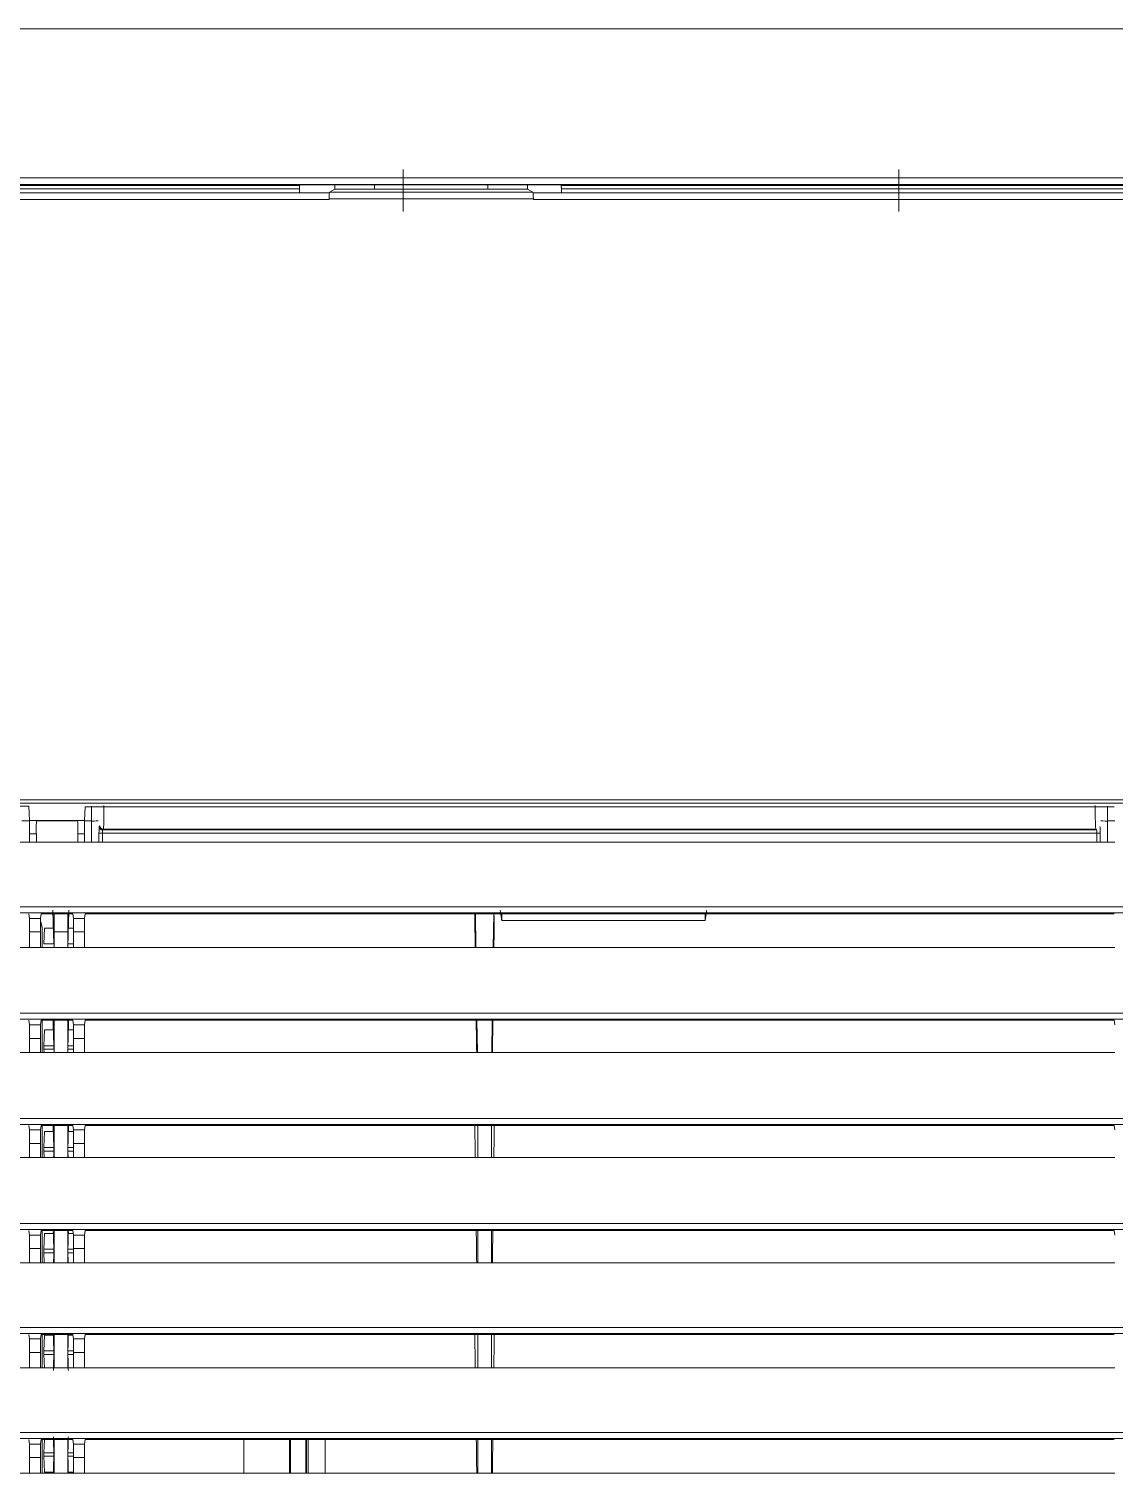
# Model space of a CAD drawing. Header units: millimetres. Extents: x 70151 to 230897, y 35202 to 113211.
# Drawn here: x 171304.3 to 171464.9, y 68442.4 to 68656.1 of the extents above; entities that cross this region are included whole.
import ezdxf

# ---------------------------------------------------------------- set-up
doc = ezdxf.new("R2010")
doc.units = ezdxf.units.MM
doc.header["$LTSCALE"] = 50
doc.layers.add('2-con', color=2, linetype='Continuous')
doc.layers.add('mark-B', color=2, linetype='Continuous', lineweight=20)

# ---------------------------------------------------------------- blocks, each defined once
blk = doc.blocks.new('무풍1way 일반')
at = {"layer": 'mark-B'}
for p, q in [((44.3, -145.95), (196.82, -145.95)), ((136.59, -150.9), (136.59, -145.95)), ((136.59, -150.9), (136.59, -145.95)), ((138.6, -145.95), (138.6, -150.9)), ((138.6, -145.95), (138.6, -150.9)), ((161.19, -145.95), (161.19, -150.9)), ((163.7, -150.9), (163.7, -145.95)), ((163.97, -145.95), (163.97, -150.9)), ((164.04, -150.9), (164.04, -145.95)), ((166.33, -145.95), (166.33, -150.9)), ((166.33, -145.95), (166.33, -150.9)), ((166.46, -145.95), (166.46, -150.9)), ((173.24, -150.9), (173.24, -145.95)), ((196.82, -148.24), (196.82, -145.95)), ((196.82, -145.95), (198.43, -145.95)), ((198.43, -145.95), (198.43, -148.24)), ((198.43, -145.95), (203.35, -145.95)), ((198.43, -146.09), (199.21, -146.09)), ((199.31, -145.95), (199.31, -150.9)), ((201.32, -150.9), (201.32, -145.95)), ((201.43, -146.09), (202.74, -146.09)), ((202.82, -148.43), (202.74, -146.09)), ((203.08, -145.95), (203.08, -150.9)), ((203.35, -148.24), (203.35, -145.95)), ((203.35, -145.95), (204.96, -145.95)), ((204.96, -148.24), (204.96, -145.95)), ((204.96, -145.95), (308.24, -145.95)), ((196.82, -148.24), (198.43, -148.24)), ((198.43, -148.43), (199.28, -148.43)), ((199.28, -148.96), (198.43, -148.96)), ((201.36, -148.43), (202.82, -148.43)), ((202.82, -148.96), (201.36, -148.96)), ((202.76, -150.9), (202.82, -148.96)), ((203.35, -148.24), (204.96, -148.24)), ((-362.63, -151.07), (362.63, -151.07)), ((196.73, -150.9), (44.39, -150.9)), ((196.73, -150.9), (196.81, -150.24)), ((198.45, -150.24), (196.81, -150.24)), ((198.45, -150.24), (198.53, -150.9)), ((203.25, -150.9), (198.53, -150.9)), ((203.25, -150.9), (203.33, -150.24)), ((204.97, -150.24), (203.33, -150.24)), ((205.05, -150.9), (204.97, -150.24)), ((362.63, -151.95), (-362.63, -151.95)), ((44.3, -161.51), (196.82, -161.51)), ((136.59, -166.46), (136.59, -161.51)), ((136.59, -166.46), (136.59, -161.51)), ((138.6, -161.51), (138.6, -166.46)), ((138.6, -161.51), (138.6, -166.46)), ((196.82, -163.81), (196.82, -161.51)), ((196.82, -161.51), (198.43, -161.51)), ((198.43, -161.51), (198.43, -163.81)), ((198.43, -161.51), (203.35, -161.51)), ((199.31, -161.51), (199.31, -166.46)), ((201.32, -166.46), (201.32, -161.51)), ((202.82, -163.5), (202.76, -161.51)), ((203.08, -161.51), (203.08, -166.46)), ((203.35, -163.81), (203.35, -161.51)), ((203.35, -161.51), (204.96, -161.51)), ((204.96, -163.81), (204.96, -161.51)), ((204.96, -161.51), (308.24, -161.51)), ((196.82, -163.81), (198.43, -163.81)), ((198.43, -163.5), (199.28, -163.5)), ((199.28, -164.02), (198.43, -164.02)), ((201.36, -163.5), (202.82, -163.5)), ((202.82, -164.02), (201.36, -164.02)), ((202.74, -166.37), (202.82, -164.02)), ((203.35, -163.81), (204.96, -163.81)), ((-359.88, -166.63), (359.88, -166.63)), ((196.73, -166.47), (44.39, -166.47)), ((196.73, -166.47), (196.81, -165.81)), ((198.45, -165.81), (196.81, -165.81)), ((198.45, -165.81), (198.53, -166.47)), ((199.21, -166.37), (198.51, -166.37)), ((203.25, -166.47), (198.53, -166.47)), ((202.74, -166.37), (201.43, -166.37)), ((203.25, -166.47), (203.33, -165.81)), ((204.97, -165.81), (203.33, -165.81)), ((205.05, -166.47), (204.97, -165.81)), ((359.88, -167.52), (-359.88, -167.52)), ((44.3, -177.07), (196.82, -177.07)), ((136.59, -181.84), (136.59, -177.07)), ((136.59, -181.84), (136.59, -177.07)), ((138.6, -177.07), (138.6, -181.84)), ((138.6, -177.07), (138.6, -181.84)), ((196.82, -179.17), (196.82, -177.07)), ((196.82, -177.07), (198.43, -177.07)), ((198.43, -177.07), (198.43, -179.17)), ((198.43, -177.07), (203.35, -177.07)), ((199.31, -177.07), (199.31, -181.84)), ((201.32, -181.84), (201.32, -177.07)), ((202.82, -178.56), (202.77, -177.07)), ((203.08, -177.07), (203.08, -181.84)), ((203.35, -179.17), (203.35, -177.07)), ((203.35, -177.07), (204.96, -177.07)), ((204.96, -179.17), (204.96, -177.07)), ((204.96, -177.07), (308.24, -177.07)), ((196.82, -179.17), (198.43, -179.17)), ((198.43, -178.56), (199.28, -178.56)), ((199.28, -179.08), (198.43, -179.08)), ((201.36, -178.56), (202.82, -178.56)), ((202.82, -179.08), (201.36, -179.08)), ((202.74, -181.43), (202.82, -179.08)), ((203.35, -179.17), (204.96, -179.17)), ((44.4, -181.84), (44.31, -181.17)), ((196.72, -181.84), (196.81, -181.17)), ((198.45, -181.17), (196.81, -181.17)), ((198.45, -181.17), (198.53, -181.84)), ((199.21, -181.43), (198.48, -181.43)), ((202.74, -181.43), (201.43, -181.43)), ((203.25, -181.84), (203.33, -181.17)), ((204.97, -181.17), (203.33, -181.17)), ((205.06, -181.84), (204.97, -181.17)), ((-357.16, -182.01), (357.16, -182.01)), ((357.16, -182.89), (-357.16, -182.89)), ((196.72, -181.84), (44.4, -181.84)), ((203.25, -181.84), (198.53, -181.84)), ((44.3, -192.64), (196.82, -192.64)), ((136.59, -197.41), (136.59, -192.64)), ((136.59, -197.41), (136.59, -192.64)), ((138.6, -192.64), (138.6, -197.41)), ((138.6, -192.64), (138.6, -197.41)), ((196.82, -194.73), (196.82, -192.64)), ((196.82, -192.64), (198.43, -192.64)), ((198.43, -192.64), (198.43, -194.73)), ((198.43, -192.64), (203.35, -192.64)), ((198.43, -193.62), (199.28, -193.62)), ((199.28, -194.14), (198.43, -194.14)), ((199.31, -192.64), (199.31, -197.41)), ((201.32, -197.41), (201.32, -192.64)), ((201.36, -193.62), (202.82, -193.62)), ((202.82, -194.14), (201.36, -194.14)), ((202.74, -196.49), (202.82, -194.14)), ((202.82, -193.62), (202.79, -192.64)), ((203.08, -192.64), (203.08, -197.41)), ((203.35, -194.73), (203.35, -192.64)), ((203.35, -192.64), (204.96, -192.64)), ((204.96, -194.73), (204.96, -192.64)), ((204.96, -192.64), (308.24, -192.64)), ((196.82, -194.73), (198.43, -194.73)), ((199.21, -196.49), (198.44, -196.49)), ((202.74, -196.49), (201.43, -196.49)), ((203.35, -194.73), (204.96, -194.73)), ((-354.41, -197.57), (354.41, -197.57)), ((354.41, -198.46), (-354.41, -198.46)), ((44.4, -197.41), (44.31, -196.74)), ((196.72, -197.41), (44.4, -197.41)), ((196.72, -197.41), (196.81, -196.74)), ((198.45, -196.74), (196.81, -196.74)), ((198.45, -196.74), (198.53, -197.41)), ((203.25, -197.41), (198.53, -197.41)), ((203.25, -197.41), (203.33, -196.74)), ((204.97, -196.74), (203.33, -196.74)), ((205.06, -197.41), (204.97, -196.74)), ((44.3, -208.2), (196.82, -208.2)), ((136.53, -208.2), (136.46, -212.97)), ((136.53, -208.2), (136.46, -212.97)), ((138.73, -212.97), (138.66, -208.2)), ((138.73, -212.97), (138.66, -208.2)), ((196.82, -210.3), (196.82, -208.2)), ((196.82, -208.2), (198.43, -208.2)), ((198.43, -208.2), (198.43, -210.3)), ((198.43, -208.2), (203.35, -208.2)), ((198.43, -208.68), (199.28, -208.68)), ((199.28, -209.2), (198.43, -209.2)), ((199.31, -208.2), (199.31, -212.97)), ((201.32, -212.97), (201.32, -208.2)), ((201.36, -208.68), (202.82, -208.68)), ((202.82, -209.2), (201.36, -209.2)), ((202.74, -211.55), (202.82, -209.2)), ((202.82, -208.68), (202.8, -208.2)), ((203.08, -208.2), (203.08, -212.97)), ((203.35, -210.3), (203.35, -208.2)), ((203.35, -208.2), (204.96, -208.2)), ((204.96, -210.3), (204.96, -208.2)), ((204.96, -208.2), (308.24, -208.2)), ((196.82, -210.3), (198.43, -210.3)), ((199.21, -211.55), (198.43, -211.55)), ((202.74, -211.55), (201.43, -211.55)), ((203.35, -210.3), (204.96, -210.3)), ((-351.65, -213.14), (351.65, -213.14)), ((44.4, -212.97), (44.31, -212.3)), ((196.72, -212.97), (44.4, -212.97)), ((196.72, -212.97), (196.81, -212.3)), ((198.45, -212.3), (196.81, -212.3)), ((198.45, -212.3), (198.53, -212.97)), ((203.25, -212.97), (198.53, -212.97)), ((203.25, -212.97), (203.33, -212.3)), ((204.97, -212.3), (203.33, -212.3)), ((205.06, -212.97), (204.97, -212.3)), ((351.65, -214.02), (-351.65, -214.02)), ((44.3, -223.77), (196.82, -223.77)), ((136.31, -223.77), (136.24, -228.72)), ((136.31, -223.77), (136.24, -228.72)), ((138.95, -228.72), (138.88, -223.77)), ((138.95, -228.72), (138.88, -223.77)), ((196.82, -226.06), (196.82, -223.77)), ((196.82, -223.77), (198.43, -223.77)), ((198.43, -223.77), (198.43, -226.06)), ((198.43, -223.77), (203.35, -223.77)), ((199.28, -224.27), (198.43, -224.27)), ((199.31, -223.76), (199.31, -226.05)), ((201.32, -226.05), (201.32, -223.76)), ((202.82, -224.27), (201.36, -224.27)), ((202.74, -226.61), (202.82, -224.27)), ((203.08, -223.76), (203.08, -226.23)), ((203.35, -226.06), (203.35, -223.77)), ((203.35, -223.77), (204.96, -223.77)), ((204.96, -226.06), (204.96, -223.77)), ((204.96, -223.77), (308.24, -223.77)), ((196.82, -226.06), (198.43, -226.06)), ((199.21, -226.61), (198.43, -226.61)), ((199.31, -226.05), (201.32, -226.05)), ((202.74, -226.61), (201.43, -226.61)), ((203.35, -226.06), (204.96, -226.06)), ((196.73, -228.72), (44.39, -228.72)), ((104.93, -227.77), (104.93, -228.72)), ((135.05, -228.72), (135.05, -227.77)), ((196.73, -228.72), (196.81, -228.06)), ((198.45, -228.06), (196.81, -228.06)), ((198.45, -228.06), (198.53, -228.72)), ((203.25, -228.72), (198.53, -228.72)), ((203.25, -228.72), (203.33, -228.06)), ((204.97, -228.06), (203.33, -228.06)), ((205.05, -228.72), (204.97, -228.06)), ((-348.87, -228.89), (348.87, -228.89)), ((348.87, -229.77), (-348.87, -229.77)), ((44.3, -239.33), (196.82, -239.33)), ((45.36, -242.48), (45.36, -239.33)), ((45.36, -242.48), (45.36, -239.33)), ((46.45, -240.65), (46.45, -239.33)), ((46.45, -240.65), (46.45, -239.33)), ((46.95, -239.33), (46.96, -240.65)), ((46.95, -239.33), (46.96, -240.65)), ((194.18, -240.65), (194.18, -239.33)), ((194.18, -240.65), (194.18, -239.33)), ((194.68, -239.33), (194.68, -240.65)), ((194.68, -239.33), (194.68, -240.65)), ((195.78, -239.33), (195.78, -242.48)), ((195.78, -239.33), (195.78, -242.48)), ((196.82, -240.59), (196.82, -239.33)), ((196.82, -239.33), (197.83, -239.33)), ((197.83, -239.33), (197.83, -240.59)), ((197.83, -239.33), (203.95, -239.33)), ((203.95, -240.59), (203.95, -239.33)), ((203.95, -239.33), (204.96, -239.33)), ((204.96, -240.59), (204.96, -239.33)), ((204.96, -239.33), (308.24, -239.33)), ((46.45, -240.65), (46.96, -240.65)), ((46.45, -240.65), (46.96, -240.65)), ((46.96, -240.65), (194.18, -240.65)), ((46.96, -240.65), (194.18, -240.65)), ((194.14, -241.15), (46.99, -241.15)), ((46.99, -241.15), (47.1, -241.26)), ((194.14, -241.15), (46.99, -241.15)), ((46.99, -241.15), (47.1, -241.26)), ((47.1, -241.26), (194.04, -241.26)), ((47.1, -241.26), (194.04, -241.26)), ((194.04, -241.26), (194.14, -241.15)), ((194.04, -241.26), (194.14, -241.15)), ((194.68, -240.65), (194.18, -240.65)), ((194.68, -240.65), (194.18, -240.65)), ((196.82, -240.59), (197.83, -240.59)), ((203.95, -240.59), (204.96, -240.59)), ((44.31, -242.48), (45.36, -242.48)), ((44.31, -242.48), (45.36, -242.48)), ((194.64, -241.65), (194.54, -241.76)), ((194.64, -241.65), (194.54, -241.76)), ((195.78, -242.48), (196.81, -242.48)), ((195.78, -242.48), (196.81, -242.48)), ((196.81, -242.54), (196.74, -244.58)), ((197.63, -242.54), (196.81, -242.54)), ((197.84, -242.54), (197.63, -242.54)), ((197.84, -242.48), (203.94, -242.48)), ((197.84, -242.48), (203.94, -242.48)), ((197.84, -242.54), (203.94, -242.54)), ((204.15, -242.54), (203.94, -242.54)), ((204.97, -242.54), (204.15, -242.54)), ((204.97, -242.48), (206.08, -242.48)), ((204.97, -242.48), (206.08, -242.48)), ((204.97, -242.54), (205.04, -244.65)), ((476.32, -245.6), (-476.32, -245.6)), ((-464.1, -245.12), (464.1, -245.12)), ((44.38, -244.58), (196.74, -244.58)), ((437.6, -244.65), (205.04, -244.65)), ((76.24, -332.68), (76.24, -337.43)), ((76.24, -337.57), (76.24, -332.93)), ((76.24, -333.08), (76.24, -335.12)), ((76.24, -333.78), (76.24, -333.1)), ((76.24, -333.44), (76.24, -338.93)), ((149.65, -332.68), (149.65, -337.43)), ((149.65, -337.57), (149.65, -332.93)), ((149.65, -333.08), (149.65, -335.12)), ((149.65, -333.78), (149.65, -333.1)), ((149.65, -333.44), (149.65, -338.93)), ((76.24, -334.62), (76.24, -333.56)), ((76.24, -335.68), (76.24, -333.78)), ((76.24, -333.79), (76.24, -334.37)), ((76.24, -333.93), (76.24, -337.94)), ((76.24, -338.1), (76.24, -334.6)), ((76.24, -335.12), (76.24, -335.73)), ((130.37, -334.56), (160.62, -334.56)), ((131.22, -336.03), (130.46, -335.57)), ((160.54, -335.57), (130.46, -335.57)), ((149.65, -334.62), (149.65, -333.56)), ((149.65, -335.68), (149.65, -333.78)), ((149.65, -333.79), (149.65, -334.37)), ((149.65, -333.93), (149.65, -337.94)), ((149.65, -338.1), (149.65, -334.6)), ((149.65, -335.12), (149.65, -335.73)), ((159.78, -336.03), (160.54, -335.57)), ((76.24, -337.43), (76.24, -338.28)), ((76.24, -338.03), (76.24, -337.57)), ((131.22, -336.03), (131.22, -336.67)), ((131.22, -336.03), (137.09, -336.03)), ((137.09, -336.03), (137.09, -336.67)), ((137.09, -336.03), (153.9, -336.03)), ((149.65, -337.43), (149.65, -338.28)), ((149.65, -338.03), (149.65, -337.57)), ((153.9, -336.67), (153.9, -336.03)), ((153.9, -336.03), (159.78, -336.03)), ((159.78, -336.03), (159.78, -336.67))]:
    blk.add_line(p, q, dxfattribs=at)
for centre, major_axis, ratio, start_param, end_param in [((196.81, -148.24), (0, -2.01), 0.008727, 0.069815, 1.570796), ((198.45, -148.24), (0, -2.01), 0.008727, 4.712389, 6.21337), ((203.33, -148.24), (0, -2.01), 0.008727, 0.069815, 1.570796), ((204.97, -148.24), (0, -2.01), 0.008727, 4.712389, 6.21337), ((196.81, -163.81), (0, -2.01), 0.008727, 0.069815, 1.570796), ((198.45, -163.81), (0, -2.01), 0.008727, 4.712389, 6.21337), ((203.33, -163.81), (0, -2.01), 0.008727, 0.069815, 1.570796), ((204.97, -163.81), (0, -2.01), 0.008727, 4.712389, 6.21337), ((196.81, -179.17), (0, -2.01), 0.008727, 0.069813, 1.570796), ((198.45, -179.17), (0, -2.01), 0.008727, 4.712389, 6.213372), ((203.33, -179.17), (0, -2.01), 0.008727, 0.069813, 1.570796), ((204.97, -179.17), (0, -2.01), 0.008727, 4.712389, 6.213372), ((196.81, -194.73), (0, -2.01), 0.008727, 0.069813, 1.570796), ((198.45, -194.73), (0, -2.01), 0.008727, 4.712389, 6.213372), ((203.33, -194.73), (0, -2.01), 0.008727, 0.069813, 1.570796), ((204.97, -194.73), (0, -2.01), 0.008727, 4.712389, 6.213372), ((196.81, -210.3), (0, -2.01), 0.008727, 0.069813, 1.570796), ((198.45, -210.3), (0, -2.01), 0.008727, 4.712389, 6.213372), ((203.33, -210.3), (0, -2.01), 0.008727, 0.069813, 1.570796), ((204.97, -210.3), (0, -2.01), 0.008727, 4.712389, 6.213372), ((196.81, -226.06), (0, -2.01), 0.008727, 0.069814, 1.570796), ((198.45, -226.06), (0, -2.01), 0.008727, 4.712389, 6.213371), ((203.33, -226.06), (0, -2.01), 0.008727, 0.069814, 1.570796), ((204.97, -226.06), (0, -2.01), 0.008727, 4.712389, 6.213371), ((46.49, -240.65), (0, -1), 0.034921, 4.712368, 6.248257), ((46.49, -240.65), (0, -1), 0.034921, 4.712368, 6.248257), ((46.99, -240.65), (0.001, -0.502), 0.069841, 4.712303, 6.248193), ((46.99, -240.65), (0.001, -0.502), 0.069841, 4.712303, 6.248193), ((47.09, -244.77), (0, -3.51), 0.029932, 1.570781, 3.10667), ((47.09, -244.77), (0, -3.51), 0.029932, 1.570781, 3.10667), ((194.04, -244.77), (0, -3.51), 0.029932, 3.176515, 4.712405), ((194.04, -244.77), (0, -3.51), 0.029932, 3.176515, 4.712405), ((194.04, -241.76), (-0.355, 0.355), 0.998782, 3.927295, 5.497483), ((194.04, -241.76), (-0.355, 0.355), 0.998782, 3.927295, 5.497483), ((194.14, -240.65), (-0.001, -0.502), 0.069841, 0.034992, 1.570882), ((194.14, -240.65), (-0.001, -0.502), 0.069841, 0.034992, 1.570882), ((194.14, -241.65), (-0.355, 0.355), 0.998782, 3.927295, 5.497483), ((194.14, -241.65), (-0.355, 0.355), 0.998782, 3.927295, 5.497483), ((194.64, -240.65), (0, -1), 0.034921, 0.034928, 1.570818), ((194.64, -240.65), (0, -1), 0.034921, 0.034928, 1.570818), ((196.81, -240.59), (0, -2.01), 0.008727, 0.245636, 1.570796), ((197.84, -240.59), (0, -2.01), 0.008727, 4.712389, 6.033203), ((203.94, -240.59), (0, -2.01), 0.008727, 0.249983, 1.570796), ((204.97, -240.59), (0, -2.01), 0.008727, 4.712389, 6.037549), ((45.36, -242.49), (-1, 0), 0.017452, 3.176505, 4.712389), ((45.43, -242.53), (0, -3.01), 0.023281, 4.694926, 5.497778), ((45.36, -242.49), (-1, 0), 0.017452, 3.176505, 4.712389), ((45.43, -242.53), (0, -3.01), 0.023281, 4.694926, 5.497778), ((195.78, -242.49), (-1, 0), 0.017452, 4.712389, 6.248273), ((195.78, -242.49), (-1, 0), 0.017452, 4.712389, 6.248273), ((195.71, -242.53), (0, -3.01), 0.023281, 0.785408, 1.588259), ((195.71, -242.53), (0, -3.01), 0.023281, 0.785408, 1.588259), ((130.46, -334.57), (0, -1), 0.087489, 4.695761, 6.230825), ((160.53, -334.57), (0, -1), 0.087489, 0.05236, 1.587424)]:
    blk.add_ellipse(centre, major_axis=major_axis, ratio=ratio, start_param=start_param, end_param=end_param, dxfattribs=at)
for points, degree in [([(136.44, -145.95), (136.37, -150.9)], 1), ([(136.44, -145.95), (136.37, -150.9)], 1), ([(138.75, -145.95), (138.77, -147.6), (138.8, -149.25), (138.82, -150.9)], 3), ([(138.75, -145.95), (138.77, -147.6), (138.8, -149.25), (138.82, -150.9)], 3), ([(199.21, -146.09), (199.28, -148.43)], 1), ([(201.36, -148.43), (201.43, -146.09)], 1), ([(199.28, -148.96), (199.21, -151.3)], 1), ([(199.28, -148.43), (199.28, -148.48), (199.28, -148.61), (199.28, -148.78), (199.28, -148.91), (199.28, -148.96)], 2), ([(201.36, -148.96), (201.36, -148.92), (201.35, -148.78), (201.35, -148.62), (201.36, -148.48), (201.36, -148.43)], 2), ([(201.43, -151.3), (201.36, -148.96)], 1), ([(136.22, -161.51), (136.16, -166.47)], 1), ([(136.22, -161.51), (136.16, -166.47)], 1), ([(138.97, -161.51), (138.99, -163.16), (139.01, -164.81), (139.04, -166.47)], 3), ([(138.97, -161.51), (138.99, -163.16), (139.01, -164.81), (139.04, -166.47)], 3), ([(199.21, -161.15), (199.28, -163.5)], 1), ([(201.36, -163.5), (201.43, -161.15)], 1), ([(199.28, -164.02), (199.21, -166.37)], 1), ([(199.28, -163.5), (199.28, -163.54), (199.28, -163.68), (199.28, -163.84), (199.28, -163.98), (199.28, -164.02)], 2), ([(201.36, -164.02), (201.36, -163.98), (201.35, -163.84), (201.35, -163.68), (201.36, -163.54), (201.36, -163.5)], 2), ([(201.43, -166.37), (201.36, -164.02)], 1), ([(136.43, -177.07), (136.37, -181.84)], 1), ([(136.43, -177.07), (136.37, -181.84)], 1), ([(138.76, -177.07), (138.78, -178.66), (138.8, -180.25), (138.82, -181.84)], 3), ([(138.76, -177.07), (138.78, -178.66), (138.8, -180.25), (138.82, -181.84)], 3), ([(199.24, -177.07), (199.28, -178.56)], 1), ([(201.36, -178.56), (201.4, -177.07)], 1), ([(199.28, -179.08), (199.21, -181.43)], 1), ([(199.28, -178.56), (199.28, -178.6), (199.28, -178.74), (199.28, -178.9), (199.28, -179.04), (199.28, -179.08)], 2), ([(201.36, -179.08), (201.36, -179.04), (201.35, -178.9), (201.35, -178.74), (201.36, -178.6), (201.36, -178.56)], 2), ([(201.43, -181.43), (201.36, -179.08)], 1), ([(199.21, -181.43), (199.2, -181.72)], 1), ([(201.44, -181.72), (201.43, -181.43)], 1), ([(136.22, -192.64), (136.15, -197.41)], 1), ([(136.22, -192.64), (136.15, -197.41)], 1), ([(138.97, -192.64), (139, -194.23), (139.02, -195.82), (139.04, -197.41)], 3), ([(138.97, -192.64), (139, -194.23), (139.02, -195.82), (139.04, -197.41)], 3), ([(199.28, -194.14), (199.21, -196.49)], 1), ([(199.25, -192.64), (199.28, -193.62)], 1), ([(199.28, -193.62), (199.28, -193.66), (199.28, -193.8), (199.28, -193.96), (199.28, -194.1), (199.28, -194.14)], 2), ([(201.36, -194.14), (201.36, -194.1), (201.35, -193.96), (201.35, -193.8), (201.36, -193.66), (201.36, -193.62)], 2), ([(201.36, -193.62), (201.39, -192.64)], 1), ([(201.43, -196.49), (201.36, -194.14)], 1), ([(199.21, -196.49), (199.18, -197.41)], 1), ([(201.46, -197.41), (201.43, -196.49)], 1), ([(136.43, -208.2), (136.36, -212.97)], 1), ([(136.43, -208.2), (136.36, -212.97)], 1), ([(138.76, -208.2), (138.79, -209.79), (138.81, -211.38), (138.83, -212.97)], 3), ([(138.76, -208.2), (138.79, -209.79), (138.81, -211.38), (138.83, -212.97)], 3), ([(199.28, -209.2), (199.21, -211.55)], 1), ([(199.28, -208.68), (199.28, -208.72), (199.28, -208.86), (199.28, -209.02), (199.28, -209.16), (199.28, -209.2)], 2), ([(201.36, -209.2), (201.36, -209.16), (201.35, -209.02), (201.35, -208.86), (201.36, -208.72), (201.36, -208.68)], 2), ([(201.43, -211.55), (201.36, -209.2)], 1), ([(199.21, -211.55), (199.17, -212.97)], 1), ([(201.47, -212.97), (201.43, -211.55)], 1), ([(136.21, -223.77), (136.15, -228.46)], 1), ([(136.21, -223.77), (136.15, -228.46)], 1), ([(138.98, -223.77), (139, -225.42), (139.03, -227.07), (139.05, -228.72)], 3), ([(138.98, -223.77), (139, -225.42), (139.03, -227.07), (139.05, -228.72)], 3), ([(199.28, -224.27), (199.21, -226.61)], 1), ([(201.43, -226.61), (201.36, -224.27)], 1), ([(199.21, -226.61), (199.13, -229.28)], 1), ([(201.51, -229.28), (201.43, -226.61)], 1), ([(104.93, -227.77), (104.7, -229.28)], 1), ([(135.05, -227.77), (104.93, -227.77)], 1), ([(135.28, -229.28), (135.05, -227.77)], 1), ([(-130.67, -335.49), (-0.1, -335.49), (130.46, -335.49)], 2), ([(-130.58, -334.47), (-43.6, -334.47), (43.39, -334.47), (130.37, -334.47)], 3), ([(126.22, -335.49), (126.22, -335.68), (126.22, -335.87), (126.22, -336.06)], 3), ([(126.22, -335.49), (126.22, -335.68), (126.22, -335.87), (126.22, -336.06)], 3), ([(130.37, -334.47), (130.37, -334.5), (130.37, -334.53), (130.37, -334.56)], 3), ([(160.62, -334.56), (160.62, -334.53), (160.62, -334.5), (160.62, -334.47)], 3), ([(164.97, -335.49), (164.97, -335.68), (164.97, -335.87), (164.97, -336.06)], 3), ([(164.97, -335.49), (164.97, -335.68), (164.97, -335.87), (164.97, -336.06)], 3), ([(126.23, -336.56), (84.16, -336.56), (42.08, -336.56), (0, -336.56)], 3), ([(126.23, -336.56), (84.16, -336.56), (42.08, -336.56), (0, -336.56)], 3), ([(0, -336.71), (149.88, -336.71), (299.77, -336.71), (449.65, -336.71)], 3), ([(0, -336.71), (149.88, -336.71), (299.77, -336.71), (449.65, -336.71)], 3), ([(126.34, -336.67), (139.18, -336.67), (152.02, -336.67), (164.86, -336.67)], 3), ([(126.34, -336.67), (139.18, -336.67), (152.02, -336.67), (164.86, -336.67)], 3), ([(413.42, -336.56), (330.6, -336.56), (247.78, -336.56), (164.96, -336.56)], 3), ([(413.42, -336.56), (330.6, -336.56), (247.78, -336.56), (164.96, -336.56)], 3)]:
    blk.add_open_spline(points, degree=degree, dxfattribs=at)
for points, degree, knots in [([(202.82, -148.96), (202.82, -148.95), (202.82, -148.95), (202.82, -148.95), (202.82, -148.94), (202.82, -148.94), (202.82, -148.93), (202.82, -148.93), (202.82, -148.92), (202.82, -148.92), (202.82, -148.91), (202.82, -148.9), (202.82, -148.9), (202.82, -148.89), (202.82, -148.89), (202.82, -148.88), (202.82, -148.87), (202.82, -148.87), (202.82, -148.86), (202.82, -148.85), (202.82, -148.85), (202.82, -148.84), (202.82, -148.83), (202.82, -148.82), (202.82, -148.82), (202.82, -148.81), (202.82, -148.8), (202.82, -148.8), (202.82, -148.79), (202.82, -148.78), (202.82, -148.77), (202.82, -148.77), (202.82, -148.76), (202.82, -148.75), (202.82, -148.75), (202.82, -148.74), (202.82, -148.73), (202.82, -148.72), (202.82, -148.72), (202.82, -148.71), (202.82, -148.7), (202.82, -148.69), (202.82, -148.68), (202.82, -148.67), (202.82, -148.65), (202.82, -148.64), (202.82, -148.62), (202.82, -148.61), (202.82, -148.59), (202.82, -148.58), (202.82, -148.57), (202.82, -148.55), (202.82, -148.54), (202.82, -148.52), (202.82, -148.51), (202.82, -148.5), (202.82, -148.49), (202.82, -148.47), (202.82, -148.46), (202.82, -148.45), (202.82, -148.44), (202.82, -148.44), (202.82, -148.43)], 3, [0, 0, 0, 0, 0.013747, 0.027429, 0.041048, 0.054602, 0.068093, 0.08152, 0.094883, 0.108181, 0.121416, 0.134587, 0.147694, 0.160737, 0.173716, 0.186631, 0.199482, 0.212269, 0.224992, 0.237651, 0.250246, 0.262777, 0.275245, 0.287648, 0.299987, 0.312263, 0.324474, 0.336622, 0.348705, 0.360725, 0.372681, 0.384572, 0.3964, 0.408164, 0.419864, 0.4315, 0.443072, 0.454581, 0.466025, 0.477405, 0.488722, 0.499974, 0.52253, 0.545343, 0.568414, 0.591742, 0.615327, 0.63917, 0.66327, 0.687627, 0.712242, 0.737115, 0.762244, 0.787632, 0.813276, 0.839179, 0.865338, 0.891756, 0.91843, 0.945363, 0.972553, 1, 1, 1, 1]), ([(202.82, -164.02), (202.82, -164.02), (202.82, -164.01), (202.82, -164.01), (202.82, -164), (202.82, -164), (202.82, -163.99), (202.82, -163.99), (202.82, -163.98), (202.82, -163.98), (202.82, -163.97), (202.82, -163.97), (202.82, -163.96), (202.82, -163.95), (202.82, -163.95), (202.82, -163.94), (202.82, -163.93), (202.82, -163.93), (202.82, -163.92), (202.82, -163.91), (202.82, -163.91), (202.82, -163.9), (202.82, -163.89), (202.82, -163.89), (202.82, -163.88), (202.82, -163.87), (202.82, -163.87), (202.82, -163.86), (202.82, -163.85), (202.82, -163.84), (202.82, -163.84), (202.82, -163.83), (202.82, -163.82), (202.82, -163.81), (202.82, -163.81), (202.82, -163.8), (202.82, -163.79), (202.82, -163.79), (202.82, -163.78), (202.82, -163.77), (202.82, -163.76), (202.82, -163.75), (202.82, -163.74), (202.82, -163.73), (202.82, -163.71), (202.82, -163.7), (202.82, -163.68), (202.82, -163.67), (202.82, -163.66), (202.82, -163.64), (202.82, -163.63), (202.82, -163.61), (202.82, -163.6), (202.82, -163.59), (202.82, -163.57), (202.82, -163.56), (202.82, -163.55), (202.82, -163.54), (202.82, -163.53), (202.82, -163.51), (202.82, -163.51), (202.82, -163.5), (202.82, -163.5)], 3, [0, 0, 0, 0, 0.013748, 0.027432, 0.041052, 0.054607, 0.068099, 0.081527, 0.09489, 0.10819, 0.121425, 0.134597, 0.147704, 0.160748, 0.173727, 0.186643, 0.199494, 0.212281, 0.225005, 0.237664, 0.250259, 0.262791, 0.275258, 0.287661, 0.3, 0.312275, 0.324487, 0.336634, 0.348717, 0.360736, 0.372691, 0.384582, 0.39641, 0.408173, 0.419872, 0.431507, 0.443078, 0.454585, 0.466029, 0.477408, 0.488723, 0.499974, 0.522542, 0.545365, 0.568445, 0.591781, 0.615372, 0.639221, 0.663325, 0.687685, 0.712302, 0.737175, 0.762304, 0.78769, 0.813331, 0.839229, 0.865384, 0.891794, 0.918461, 0.945384, 0.972564, 1, 1, 1, 1]), ([(202.82, -179.08), (202.82, -179.08), (202.82, -179.08), (202.82, -179.07), (202.82, -179.07), (202.82, -179.06), (202.82, -179.06), (202.82, -179.05), (202.82, -179.05), (202.82, -179.04), (202.82, -179.03), (202.82, -179.03), (202.82, -179.02), (202.82, -179.02), (202.82, -179.01), (202.82, -179), (202.82, -179), (202.82, -178.99), (202.82, -178.98), (202.82, -178.98), (202.82, -178.97), (202.82, -178.96), (202.82, -178.96), (202.82, -178.95), (202.82, -178.94), (202.82, -178.93), (202.82, -178.93), (202.82, -178.92), (202.82, -178.91), (202.82, -178.91), (202.82, -178.9), (202.82, -178.89), (202.82, -178.88), (202.82, -178.88), (202.82, -178.87), (202.82, -178.86), (202.82, -178.85), (202.82, -178.85), (202.82, -178.84), (202.82, -178.83), (202.82, -178.83), (202.82, -178.82), (202.82, -178.8), (202.82, -178.79), (202.82, -178.78), (202.82, -178.76), (202.82, -178.75), (202.82, -178.73), (202.82, -178.72), (202.82, -178.7), (202.82, -178.69), (202.82, -178.68), (202.82, -178.66), (202.82, -178.65), (202.82, -178.64), (202.82, -178.62), (202.82, -178.61), (202.82, -178.6), (202.82, -178.59), (202.82, -178.58), (202.82, -178.57), (202.82, -178.56), (202.82, -178.56)], 3, [0, 0, 0, 0, 0.013748, 0.027432, 0.041052, 0.054607, 0.068099, 0.081527, 0.09489, 0.10819, 0.121425, 0.134597, 0.147704, 0.160748, 0.173727, 0.186643, 0.199494, 0.212281, 0.225005, 0.237664, 0.250259, 0.262791, 0.275258, 0.287661, 0.3, 0.312275, 0.324487, 0.336634, 0.348717, 0.360736, 0.372691, 0.384582, 0.39641, 0.408173, 0.419872, 0.431507, 0.443078, 0.454585, 0.466029, 0.477408, 0.488723, 0.499974, 0.522542, 0.545365, 0.568445, 0.591781, 0.615372, 0.639221, 0.663325, 0.687685, 0.712302, 0.737175, 0.762304, 0.78769, 0.813331, 0.839229, 0.865384, 0.891794, 0.918461, 0.945384, 0.972564, 1, 1, 1, 1]), ([(202.82, -194.14), (202.82, -194.14), (202.82, -194.14), (202.82, -194.13), (202.82, -194.13), (202.82, -194.12), (202.82, -194.12), (202.82, -194.11), (202.82, -194.11), (202.82, -194.1), (202.82, -194.1), (202.82, -194.09), (202.82, -194.08), (202.82, -194.08), (202.82, -194.07), (202.82, -194.06), (202.82, -194.06), (202.82, -194.05), (202.82, -194.05), (202.82, -194.04), (202.82, -194.03), (202.82, -194.02), (202.82, -194.02), (202.82, -194.01), (202.82, -194), (202.82, -194), (202.82, -193.99), (202.82, -193.98), (202.82, -193.97), (202.82, -193.97), (202.82, -193.96), (202.82, -193.95), (202.82, -193.95), (202.82, -193.94), (202.82, -193.93), (202.82, -193.92), (202.82, -193.92), (202.82, -193.91), (202.82, -193.9), (202.82, -193.9), (202.82, -193.89), (202.82, -193.88), (202.82, -193.87), (202.82, -193.85), (202.82, -193.84), (202.82, -193.82), (202.82, -193.81), (202.82, -193.79), (202.82, -193.78), (202.82, -193.77), (202.82, -193.75), (202.82, -193.74), (202.82, -193.72), (202.82, -193.71), (202.82, -193.7), (202.82, -193.68), (202.82, -193.67), (202.82, -193.66), (202.82, -193.65), (202.82, -193.64), (202.82, -193.63), (202.82, -193.62), (202.82, -193.62)], 3, [0, 0, 0, 0, 0.013748, 0.027432, 0.041052, 0.054607, 0.068099, 0.081527, 0.09489, 0.10819, 0.121425, 0.134597, 0.147704, 0.160748, 0.173727, 0.186643, 0.199494, 0.212281, 0.225005, 0.237664, 0.250259, 0.262791, 0.275258, 0.287661, 0.3, 0.312275, 0.324487, 0.336634, 0.348717, 0.360736, 0.372691, 0.384582, 0.39641, 0.408173, 0.419872, 0.431507, 0.443078, 0.454585, 0.466029, 0.477408, 0.488723, 0.499974, 0.522542, 0.545365, 0.568445, 0.591781, 0.615372, 0.639221, 0.663325, 0.687685, 0.712302, 0.737175, 0.762304, 0.78769, 0.813331, 0.839229, 0.865384, 0.891794, 0.918461, 0.945384, 0.972564, 1, 1, 1, 1]), ([(202.82, -209.2), (202.82, -209.2), (202.82, -209.2), (202.82, -209.19), (202.82, -209.19), (202.82, -209.18), (202.82, -209.18), (202.82, -209.17), (202.82, -209.17), (202.82, -209.16), (202.82, -209.16), (202.82, -209.15), (202.82, -209.15), (202.82, -209.14), (202.82, -209.13), (202.82, -209.13), (202.82, -209.12), (202.82, -209.11), (202.82, -209.11), (202.82, -209.1), (202.82, -209.09), (202.82, -209.09), (202.82, -209.08), (202.82, -209.07), (202.82, -209.07), (202.82, -209.06), (202.82, -209.05), (202.82, -209.04), (202.82, -209.04), (202.82, -209.03), (202.82, -209.02), (202.82, -209.02), (202.82, -209.01), (202.82, -209), (202.82, -208.99), (202.82, -208.99), (202.82, -208.98), (202.82, -208.97), (202.82, -208.96), (202.82, -208.96), (202.82, -208.95), (202.82, -208.94), (202.82, -208.93), (202.82, -208.91), (202.82, -208.9), (202.82, -208.89), (202.82, -208.87), (202.82, -208.86), (202.82, -208.84), (202.82, -208.83), (202.82, -208.81), (202.82, -208.8), (202.82, -208.79), (202.82, -208.77), (202.82, -208.76), (202.82, -208.75), (202.82, -208.73), (202.82, -208.72), (202.82, -208.71), (202.82, -208.7), (202.82, -208.69), (202.82, -208.69), (202.82, -208.68)], 3, [0, 0, 0, 0, 0.013747, 0.027429, 0.041048, 0.054602, 0.068093, 0.08152, 0.094883, 0.108181, 0.121416, 0.134587, 0.147694, 0.160737, 0.173716, 0.186631, 0.199482, 0.212269, 0.224992, 0.237651, 0.250246, 0.262777, 0.275245, 0.287648, 0.299987, 0.312263, 0.324474, 0.336622, 0.348705, 0.360725, 0.372681, 0.384572, 0.3964, 0.408164, 0.419864, 0.4315, 0.443072, 0.454581, 0.466025, 0.477405, 0.488722, 0.499974, 0.52253, 0.545343, 0.568414, 0.591742, 0.615327, 0.63917, 0.66327, 0.687627, 0.712242, 0.737115, 0.762244, 0.787632, 0.813276, 0.839179, 0.865338, 0.891756, 0.91843, 0.945363, 0.972553, 1, 1, 1, 1]), ([(199.3, -228.73), (199.3, -228.37), (199.31, -227.06), (199.31, -226.05)], 2, [0, 0, 0, 0.295232, 1, 1, 1]), ([(201.32, -226.05), (201.32, -227.06), (201.33, -228.37), (201.34, -228.73)], 2, [0, 0, 0, 0.704738, 1, 1, 1]), ([(203.08, -226.23), (203.08, -226.24), (203.08, -226.26), (203.08, -226.29), (203.08, -226.32), (203.08, -226.35), (203.08, -226.38), (203.08, -226.41), (203.09, -226.44), (203.09, -226.48), (203.09, -226.51), (203.09, -226.54), (203.09, -226.57), (203.1, -226.6), (203.1, -226.63), (203.1, -226.66), (203.11, -226.69), (203.11, -226.72), (203.11, -226.75), (203.12, -226.78), (203.12, -226.81), (203.13, -226.84), (203.13, -226.87), (203.14, -226.9), (203.14, -226.93), (203.15, -226.96), (203.15, -226.99), (203.16, -227.02), (203.16, -227.05), (203.17, -227.08), (203.18, -227.11), (203.18, -227.14), (203.19, -227.17), (203.2, -227.2), (203.21, -227.22), (203.21, -227.25), (203.22, -227.28), (203.23, -227.31), (203.24, -227.34), (203.25, -227.37), (203.25, -227.4), (203.26, -227.43), (203.27, -227.45), (203.28, -227.48), (203.29, -227.51), (203.3, -227.54), (203.31, -227.57), (203.32, -227.59), (203.32, -227.61), (203.33, -227.61)], 3, [0, 0, 0, 0, 0.021971, 0.04392, 0.065846, 0.08775, 0.109632, 0.131491, 0.153328, 0.175143, 0.196935, 0.218705, 0.240452, 0.262177, 0.28388, 0.305561, 0.327219, 0.348855, 0.370469, 0.392061, 0.41363, 0.435177, 0.456702, 0.478205, 0.499686, 0.521144, 0.54258, 0.563994, 0.585386, 0.606756, 0.628104, 0.64943, 0.670733, 0.692015, 0.713275, 0.734512, 0.755727, 0.776921, 0.798092, 0.819242, 0.840369, 0.861475, 0.882558, 0.90362, 0.92466, 0.945678, 0.966674, 0.987648, 1, 1, 1, 1]), ([(415.64, -335.49), (401.88, -335.49), (388.12, -335.49), (318.41, -335.49), (262.46, -335.49), (191.18, -335.49), (175.86, -335.49), (160.53, -335.49)], 3, [0, 0, 0, 0, 0.161789, 0.161789, 0.81978, 0.81978, 1, 1, 1, 1]), ([(160.62, -334.47), (203.11, -334.47), (245.6, -334.47), (309.33, -334.47), (330.57, -334.47), (373.06, -334.47), (394.3, -334.47), (415.55, -334.47)], 3, [0, 0, 0, 0, 0.5, 0.5, 0.75, 0.75, 1, 1, 1, 1]), ([(0, -336.06), (0.33, -336.06), (0.67, -336.06), (2.34, -336.06), (3.68, -336.06), (10.38, -336.06), (15.73, -336.06), (42.51, -336.06), (63.93, -336.06), (97.53, -336.06), (109.7, -336.06), (123.32, -336.06), (124.77, -336.06), (126.22, -336.06)], 3, [0, 0, 0, 0, 0.007955, 0.007955, 0.039775, 0.039775, 0.167057, 0.167057, 0.676183, 0.676183, 0.965537, 0.965537, 1, 1, 1, 1]), ([(0, -336.06), (0.33, -336.06), (0.67, -336.06), (2.34, -336.06), (3.68, -336.06), (10.38, -336.06), (15.73, -336.06), (42.51, -336.06), (63.93, -336.06), (97.53, -336.06), (109.7, -336.06), (123.32, -336.06), (124.77, -336.06), (126.22, -336.06)], 3, [0, 0, 0, 0, 0.007955, 0.007955, 0.039775, 0.039775, 0.167057, 0.167057, 0.676183, 0.676183, 0.965537, 0.965537, 1, 1, 1, 1]), ([(449.65, -337.7), (445.14, -337.7), (435.94, -337.7), (417.35, -337.7), (384.53, -337.7), (337.64, -337.7), (281.36, -337.7), (206.33, -337.7), (112.55, -337.7), (37.52, -337.7), (0, -337.7)], 3, [0, 0, 0, 0, 0.030117, 0.061403, 0.123977, 0.249123, 0.374269, 0.499415, 0.749708, 1, 1, 1, 1]), ([(449.65, -337.7), (445.14, -337.7), (435.94, -337.7), (417.35, -337.7), (384.53, -337.7), (337.64, -337.7), (281.36, -337.7), (206.33, -337.7), (112.55, -337.7), (37.52, -337.7), (0, -337.7)], 3, [0, 0, 0, 0, 0.030117, 0.061403, 0.123977, 0.249123, 0.374269, 0.499415, 0.749708, 1, 1, 1, 1]), ([(126.22, -336.06), (126.22, -336.09), (126.22, -336.13), (126.22, -336.17), (126.22, -336.19), (126.22, -336.22), (126.22, -336.24), (126.23, -336.28), (126.23, -336.31), (126.23, -336.35), (126.23, -336.36), (126.23, -336.39), (126.23, -336.4), (126.23, -336.44), (126.23, -336.46), (126.23, -336.48), (126.23, -336.49), (126.23, -336.51), (126.23, -336.52), (126.23, -336.53), (126.23, -336.54), (126.23, -336.55), (126.23, -336.56), (126.23, -336.56), (126.23, -336.56)], 3, [0, 0, 0, 0, 0.125, 0.125, 0.1875, 0.1875, 0.25, 0.25, 0.375, 0.375, 0.4375, 0.4375, 0.5, 0.5, 0.625, 0.625, 0.6875, 0.6875, 0.75, 0.8125, 0.8125, 0.875, 0.875, 1, 1, 1, 1]), ([(126.22, -336.06), (126.22, -336.09), (126.22, -336.13), (126.22, -336.17), (126.22, -336.19), (126.22, -336.22), (126.22, -336.24), (126.23, -336.28), (126.23, -336.31), (126.23, -336.35), (126.23, -336.36), (126.23, -336.39), (126.23, -336.4), (126.23, -336.44), (126.23, -336.46), (126.23, -336.48), (126.23, -336.49), (126.23, -336.51), (126.23, -336.52), (126.23, -336.53), (126.23, -336.54), (126.23, -336.55), (126.23, -336.56), (126.23, -336.56), (126.23, -336.56)], 3, [0, 0, 0, 0, 0.125, 0.125, 0.1875, 0.1875, 0.25, 0.25, 0.375, 0.375, 0.4375, 0.4375, 0.5, 0.5, 0.625, 0.625, 0.6875, 0.6875, 0.75, 0.8125, 0.8125, 0.875, 0.875, 1, 1, 1, 1]), ([(126.34, -336.67), (126.32, -336.65), (126.3, -336.63), (126.27, -336.6), (126.25, -336.58), (126.23, -336.56)], 3, [0, 0, 0, 0, 0.499247, 0.499247, 1, 1, 1, 1]), ([(126.34, -336.67), (126.32, -336.65), (126.3, -336.63), (126.27, -336.6), (126.25, -336.58), (126.23, -336.56)], 3, [0, 0, 0, 0, 0.499247, 0.499247, 1, 1, 1, 1]), ([(164.86, -336.67), (164.88, -336.65), (164.89, -336.63), (164.93, -336.6), (164.95, -336.58), (164.96, -336.56)], 3, [0, 0, 0, 0, 0.499247, 0.499247, 1, 1, 1, 1]), ([(164.86, -336.67), (164.88, -336.65), (164.89, -336.63), (164.93, -336.6), (164.95, -336.58), (164.96, -336.56)], 3, [0, 0, 0, 0, 0.499247, 0.499247, 1, 1, 1, 1]), ([(164.96, -336.56), (164.96, -336.56), (164.97, -336.56), (164.97, -336.55), (164.97, -336.54), (164.97, -336.53), (164.97, -336.53), (164.97, -336.51), (164.97, -336.49), (164.97, -336.47), (164.97, -336.46), (164.97, -336.44), (164.97, -336.42), (164.97, -336.39), (164.97, -336.37), (164.97, -336.32), (164.97, -336.31), (164.97, -336.28), (164.97, -336.25), (164.97, -336.22), (164.97, -336.19), (164.97, -336.17), (164.97, -336.13), (164.97, -336.09), (164.97, -336.06)], 3, [0, 0, 0, 0, 0.125, 0.125, 0.1875, 0.1875, 0.25, 0.25, 0.375, 0.375, 0.4375, 0.4375, 0.5, 0.5, 0.625, 0.625, 0.6875, 0.6875, 0.75, 0.8125, 0.8125, 0.875, 0.875, 1, 1, 1, 1]), ([(164.96, -336.56), (164.96, -336.56), (164.97, -336.56), (164.97, -336.55), (164.97, -336.54), (164.97, -336.53), (164.97, -336.53), (164.97, -336.51), (164.97, -336.49), (164.97, -336.47), (164.97, -336.46), (164.97, -336.44), (164.97, -336.42), (164.97, -336.39), (164.97, -336.37), (164.97, -336.32), (164.97, -336.31), (164.97, -336.28), (164.97, -336.25), (164.97, -336.22), (164.97, -336.19), (164.97, -336.17), (164.97, -336.13), (164.97, -336.09), (164.97, -336.06)], 3, [0, 0, 0, 0, 0.125, 0.125, 0.1875, 0.1875, 0.25, 0.25, 0.375, 0.375, 0.4375, 0.4375, 0.5, 0.5, 0.625, 0.625, 0.6875, 0.6875, 0.75, 0.8125, 0.8125, 0.875, 0.875, 1, 1, 1, 1]), ([(164.97, -336.06), (165.31, -336.06), (165.64, -336.06), (167.32, -336.06), (168.65, -336.06), (175.35, -336.06), (180.7, -336.06), (207.48, -336.06), (228.9, -336.06), (304.69, -336.06), (359.05, -336.06), (413.41, -336.06)], 3, [0, 0, 0, 0, 0.004042, 0.004042, 0.020209, 0.020209, 0.084877, 0.084877, 0.34355, 0.34355, 1, 1, 1, 1]), ([(164.97, -336.06), (165.31, -336.06), (165.64, -336.06), (167.32, -336.06), (168.65, -336.06), (175.35, -336.06), (180.7, -336.06), (207.48, -336.06), (228.9, -336.06), (304.69, -336.06), (359.05, -336.06), (413.41, -336.06)], 3, [0, 0, 0, 0, 0.004042, 0.004042, 0.020209, 0.020209, 0.084877, 0.084877, 0.34355, 0.34355, 1, 1, 1, 1]), ([(0, -359.74), (38.02, -359.74), (114.05, -359.74), (209.1, -359.74), (285.14, -359.74), (342.16, -359.74), (389.69, -359.74), (422.95, -359.74), (441.96, -359.74), (451.47, -359.74), (456.22, -359.74)], 3, [0, 0, 0, 0, 0.25, 0.5, 0.625, 0.75, 0.875, 0.9375, 0.96875, 1, 1, 1, 1]), ([(0, -359.74), (38.02, -359.74), (114.05, -359.74), (209.1, -359.74), (285.14, -359.74), (342.16, -359.74), (389.69, -359.74), (422.95, -359.74), (441.96, -359.74), (451.47, -359.74), (456.22, -359.74)], 3, [0, 0, 0, 0, 0.25, 0.5, 0.625, 0.75, 0.875, 0.9375, 0.96875, 1, 1, 1, 1])]:
    blk.add_open_spline(points, degree=degree, knots=knots, dxfattribs=at)
blk = doc.blocks.new('dpdjzjs')
at = {"layer": 'mark-B', "rotation": 180}
blk.add_blockref('무풍1way 일반', (171509.31, 88288.45), dxfattribs=at)

msp = doc.modelspace()

# ---------------------------------------------------------------- block references
at = {"layer": '2-con'}
msp.add_blockref('dpdjzjs', (0, -19992.04), dxfattribs=at)

doc.saveas('drawing.dxf')
